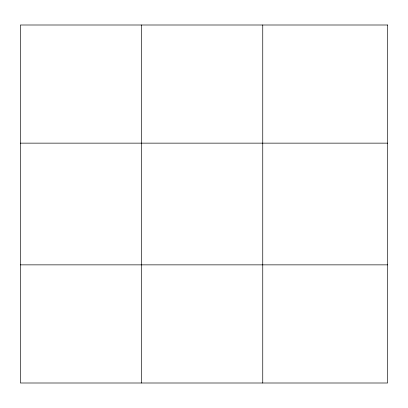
<?xml version="1.0" encoding="UTF-8"?>
<svg xmlns="http://www.w3.org/2000/svg" width="408" height="408" viewBox="0 0 408 408"><rect width="100%" height="100%" fill="white"/><g stroke="black" fill="none" stroke-linecap="round" stroke-linejoin="round"><path stroke-width="0.61" d="M141.576 25L141.576 383M262.752 25L262.752 383M20.4 143.142L387.6 143.142M20.4 264.858L387.6 264.858M387.6 25L387.6 383L20.4 383L20.4 25L387.6 25"/></g></svg>
